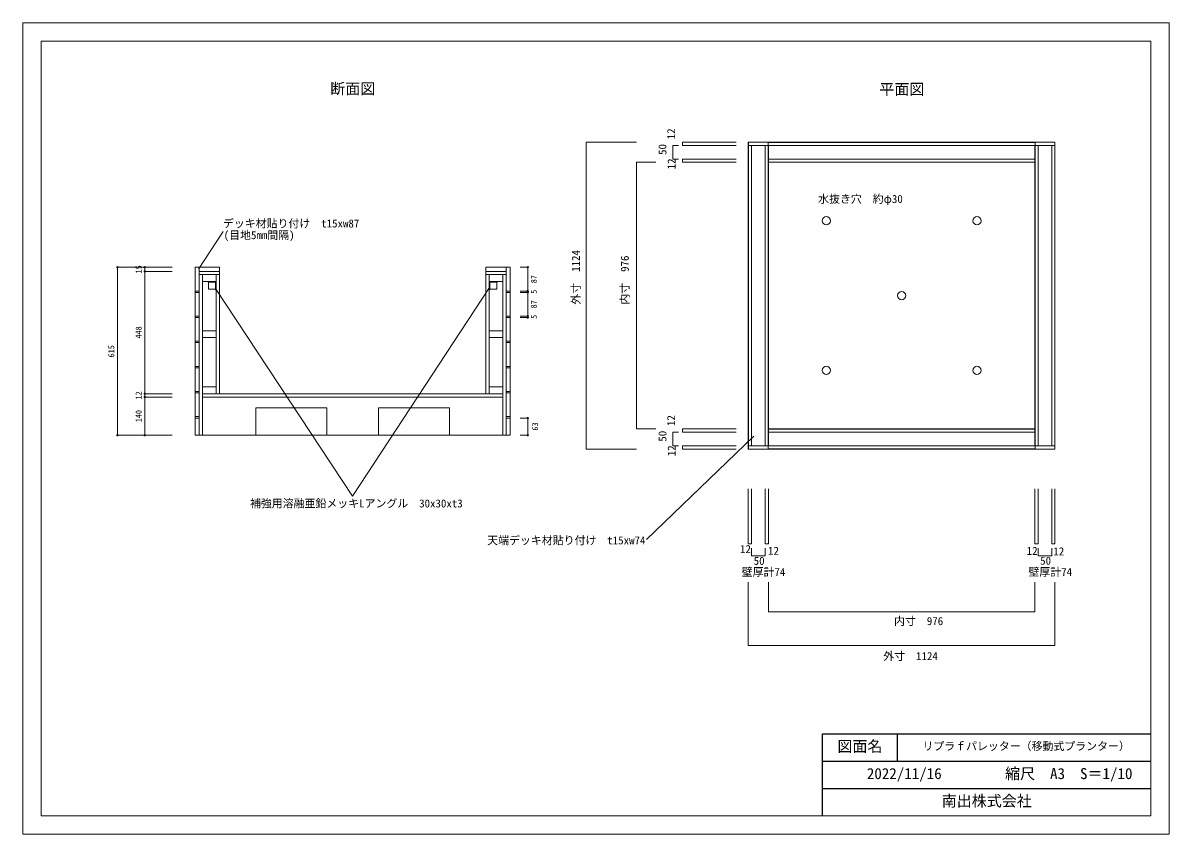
# Model space of a CAD drawing. Units: millimetres, scale not verified, with parts at other scales. Extents: x -2100 to 2100, y -1485 to 1485.
import ezdxf
from ezdxf.enums import TextEntityAlignment as Align

# ---------------------------------------------------------------- set-up
doc = ezdxf.new("R2010")
doc.units = ezdxf.units.MM
doc.header["$LTSCALE"] = 10
doc.header["$PDMODE"] = 32
doc.header["$PDSIZE"] = 5
doc.layers.add('0-0', color=7, linetype='Continuous', lineweight=18)
doc.layers.add('1-0', color=7, linetype='Continuous', lineweight=18)
doc.layers.add('0-1', color=7, linetype='Continuous')
doc.styles.add('ＭＳ ゴシック', font='')
doc.styles.get('ＭＳ ゴシック').set_extended_font_data('MS Gothic')

msp = doc.modelspace()

# ---------------------------------------------------------------- linework, layer by layer
at = {"layer": '0-0'}
for p, q in [((2033.33, -1418.33), (2033.33, 1418.33)), ((-2033.33, -1418.33), (2033.33, -1418.33))]:
    msp.add_line(p, q, dxfattribs=at)
msp.add_lwpolyline([(2100, 1485), (-2100, 1485), (-2100, -1485), (2100, -1485)], close=True, dxfattribs=at)
msp.add_lwpolyline([(2033.33, 1418.33), (-2033.33, 1418.33), (-2033.33, -1418.33)], dxfattribs=at)
at = {"layer": '0-1'}
for p, q in [((830.44, -1118.33), (2033.33, -1118.33)), ((830.44, -1418.33), (830.44, -1118.33)), ((1103.97, -1118.33), (1103.97, -1218.33)), ((830.44, -1218.33), (2033.33, -1218.33)), ((830.44, -1318.33), (2033.33, -1318.33))]:
    msp.add_line(p, q, dxfattribs=at)
at = {"layer": '1-0'}
for p, q in [((281.88, 1036.72), (281.88, 986.72)), ((302.89, 1036.72), (281.88, 1036.72)), ((513.84, 1048.72), (316.73, 1048.72)), ((316.73, 1036.72), (316.73, 1048.72)), ((513.84, 1036.72), (316.73, 1036.72)), ((557.93, 1048.72), (557.93, -75.28)), ((569.93, 1048.72), (557.93, 1048.72)), ((557.93, 1036.72), (1681.93, 1036.72)), ((569.93, 1048.72), (581.93, 1048.72)), ((569.93, 1048.72), (1669.93, 1048.72)), ((569.93, 1036.72), (569.93, -63.28)), ((619.93, 1036.72), (619.93, -63.28)), ((631.93, 1036.72), (631.93, -63.28)), ((1607.93, -63.28), (1607.93, 1036.72)), ((1619.93, -63.28), (1619.93, 1036.72)), ((1669.93, 1048.72), (1681.93, 1048.72)), ((1669.93, -63.28), (1669.93, 1036.72)), ((219.37, 974.72), (147.89, 974.72)), ((147.89, -1.28), (147.89, 974.72)), ((302.89, 986.72), (281.88, 986.72)), ((513.84, 986.72), (316.73, 986.72)), ((316.73, 974.72), (316.73, 986.72)), ((513.84, 974.72), (316.73, 974.72)), ((631.93, 986.72), (1607.93, 986.72)), ((631.93, 974.72), (1607.93, 974.72)), ((-1366.75, 721.37), (-1456.22, 583.1)), ((-1453.69, 563.34), (-1453.69, 575.34)), ((-1441.69, 563.34), (-1453.69, 563.34)), ((-1453.69, 563.34), (-1453.69, -24.66)), ((-1441.69, 563.34), (-1441.69, 127.34)), ((-1441.69, 563.34), (-1391.69, 563.34)), ((-1441.69, 563.34), (-1391.69, 563.34)), ((-1391.69, 563.34), (-1391.69, 127.34)), ((-1391.69, 563.34), (-1379.69, 563.34)), ((-1379.69, 563.34), (-1379.69, 575.34)), ((-1379.69, 563.34), (-1379.69, 127.34)), ((-403.69, 563.34), (-403.69, 575.34)), ((-403.69, 563.34), (-403.69, 127.34)), ((-391.69, 563.34), (-391.69, 127.34)), ((-391.69, 563.34), (-341.69, 563.34)), ((-391.69, 563.34), (-341.69, 563.34)), ((-341.69, 563.34), (-341.69, 127.34)), ((-329.69, 575.34), (-329.69, 563.34)), ((-329.69, 563.34), (-329.69, -24.66)), ((-1441.69, 538.34), (-1391.69, 538.34)), ((-1421.69, 538.34), (-1421.69, 535.34)), ((-1421.69, 535.34), (-1394.69, 535.34)), ((-1394.69, 535.34), (-1394.69, 508.34)), ((-1394.69, 508.34), (-1391.69, 508.34)), ((-1394.04, 513.04), (-891.69, -248.03)), ((-891.69, -248.03), (-390.85, 515.81)), ((-391.69, 538.34), (-341.69, 538.34)), ((-391.69, 508.34), (-388.69, 508.34)), ((-388.69, 535.34), (-388.69, 508.34)), ((-388.69, 535.34), (-361.69, 535.34)), ((-361.69, 538.34), (-361.69, 535.34)), ((-1441.69, 357.84), (-1391.69, 357.84)), ((-391.69, 357.84), (-341.69, 357.84)), ((-1441.69, 332.84), (-1391.69, 332.84)), ((-391.69, 332.84), (-341.69, 332.84)), ((-1441.69, 152.34), (-1391.69, 152.34)), ((-1441.69, 115.34), (-1441.69, 127.34)), ((-341.69, 127.34), (-1441.69, 127.34)), ((-1441.69, 127.34), (-1391.69, 127.34)), ((-391.69, 152.34), (-341.69, 152.34)), ((-391.69, 127.34), (-341.69, 127.34)), ((-341.69, 115.34), (-341.69, 127.34)), ((-1246.69, -24.66), (-1246.69, 75.34)), ((-1246.69, 75.34), (-986.69, 75.34)), ((-986.69, -24.66), (-986.69, 75.34)), ((-796.69, -24.66), (-796.69, 75.34)), ((-796.69, 75.34), (-536.69, 75.34)), ((-536.69, -24.66), (-536.69, 75.34)), ((-1441.69, -24.66), (-1453.69, -24.66)), ((-341.69, -24.66), (-329.69, -24.66)), ((219.37, -1.28), (147.89, -1.28)), ((184.79, -407.03), (578.91, -28.01)), ((281.88, -13.28), (281.88, -63.28)), ((302.89, -13.28), (281.88, -13.28)), ((513.84, -1.28), (316.73, -1.28)), ((513.84, -1.28), (316.73, -1.28)), ((316.73, -13.28), (316.73, -1.28)), ((513.84, -13.28), (316.73, -13.28)), ((513.84, -13.28), (316.73, -13.28)), ((631.93, -1.28), (1607.93, -1.28)), ((631.93, -13.28), (1607.93, -13.28)), ((147.89, -75.28), (-36.17, -75.28)), ((302.89, -63.28), (281.88, -63.28)), ((513.84, -63.28), (316.73, -63.28)), ((513.84, -63.28), (316.73, -63.28)), ((316.73, -75.28), (316.73, -63.28)), ((513.84, -75.28), (316.73, -75.28)), ((513.84, -75.28), (316.73, -75.28)), ((557.93, -63.28), (557.93, -51.28)), ((557.93, -63.28), (1681.93, -63.28)), ((569.93, -75.28), (557.93, -75.28)), ((569.93, -75.28), (581.93, -75.28)), ((569.93, -75.28), (1669.93, -75.28)), ((1681.93, -63.28), (1681.93, -51.28)), ((557.93, -422.79), (557.93, -220.64)), ((569.93, -220.64), (569.93, -422.79)), ((619.93, -220.64), (619.93, -422.79)), ((631.93, -220.64), (631.93, -422.79)), ((1607.93, -220.64), (1607.93, -422.79)), ((1607.93, -422.79), (1607.93, -220.64)), ((1619.93, -220.64), (1619.93, -422.79)), ((1619.93, -220.64), (1619.93, -422.79)), ((1669.93, -220.64), (1669.93, -422.79)), ((1681.93, -220.64), (1681.93, -422.79)), ((569.93, -422.79), (557.93, -422.79)), ((569.93, -437.74), (569.93, -466.52)), ((619.93, -422.79), (631.93, -422.79)), ((619.93, -437.74), (619.93, -466.52)), ((1619.93, -422.79), (1607.93, -422.79)), ((1619.93, -437.74), (1619.93, -466.52)), ((1681.93, -422.79), (1669.93, -422.79)), ((569.93, -466.52), (619.93, -466.52)), ((557.93, -563.09), (557.93, -793.99)), ((1607.93, -563.09), (1607.93, -671.77)), ((1681.93, -563.09), (1681.93, -793.99)), ((557.93, -793.99), (1681.93, -793.99))]:
    msp.add_line(p, q, dxfattribs=at)
at = {"layer": '1-0', "color": 33}
for p, q in [((558.93, 1048.72), (558.93, -75.28)), ((630.93, 1048.72), (630.93, -75.28)), ((630.93, 1047.72), (1608.93, 1047.72)), ((1608.93, -74.28), (1608.93, 1048.72)), ((1680.93, -75.28), (1680.93, 1048.72)), ((631.93, 975.72), (1608.93, 975.72)), ((-1379.69, 590.34), (-1468.69, 590.34)), ((-1468.69, 590.34), (-1468.69, -24.66)), ((-1453.69, 575.34), (-1453.69, 590.34)), ((-1379.69, 575.34), (-1379.69, 590.34)), ((-403.69, 590.34), (-314.69, 590.34)), ((-403.69, 575.34), (-403.69, 590.34)), ((-314.69, 590.34), (-314.69, -24.66)), ((-250.34, 590.34), (-278.21, 590.34)), ((-250.34, 590.34), (-250.34, 503.34)), ((-1379.69, 575.34), (-1453.69, 575.34)), ((-1468.69, 503.34), (-1453.69, 503.34)), ((-1468.69, 498.34), (-1453.69, 498.34)), ((-329.69, 503.34), (-314.69, 503.34)), ((-329.69, 498.34), (-314.69, 498.34)), ((-250.34, 503.34), (-278.21, 503.34)), ((-250.34, 498.34), (-278.21, 498.34)), ((-250.34, 503.34), (-250.34, 498.34)), ((-250.34, 498.34), (-250.34, 411.34)), ((-1468.69, 411.34), (-1453.69, 411.34)), ((-1468.69, 406.34), (-1453.69, 406.34)), ((-329.69, 411.34), (-314.69, 411.34)), ((-329.69, 406.34), (-314.69, 406.34)), ((-250.34, 411.34), (-278.21, 411.34)), ((-250.34, 406.34), (-278.21, 406.34)), ((-250.34, 411.34), (-250.34, 406.34)), ((-1468.69, 319.34), (-1453.69, 319.34)), ((-1468.69, 314.34), (-1453.69, 314.34)), ((-329.69, 319.34), (-314.69, 319.34)), ((-329.69, 314.34), (-314.69, 314.34)), ((-1468.69, 227.34), (-1453.69, 227.34)), ((-1468.69, 222.34), (-1453.69, 222.34)), ((-329.69, 227.34), (-314.69, 227.34)), ((-329.69, 222.34), (-314.69, 222.34)), ((-1468.69, 135.34), (-1453.69, 135.34)), ((-1468.69, 130.34), (-1453.69, 130.34)), ((-329.69, 135.34), (-314.69, 135.34)), ((-329.69, 130.34), (-314.69, 130.34)), ((-1468.69, 43.34), (-1453.69, 43.34)), ((-329.69, 43.34), (-314.69, 43.34)), ((-1468.69, 38.34), (-1453.69, 38.34)), ((-329.69, 38.34), (-314.69, 38.34)), ((-250.34, 38.34), (-278.21, 38.34)), ((-250.34, 38.34), (-250.34, -24.66)), ((-1468.69, -24.66), (-1453.69, -24.66)), ((-1468.69, -24.66), (-1453.69, -24.66)), ((-329.69, -24.66), (-314.69, -24.66)), ((-250.34, -24.66), (-278.21, -24.66)), ((630.93, -2.28), (1608.93, -2.28)), ((630.93, -74.28), (1608.93, -74.28))]:
    msp.add_line(p, q, dxfattribs=at)
at = {"layer": '1-0', "color": 4}
for p, q in [((-1753.69, 590.34), (-1753.69, -24.66)), ((-1753.69, 590.34), (-1653.69, 590.34)), ((-1653.69, 590.34), (-1653.69, 575.34)), ((-1653.69, 590.34), (-1553.69, 590.34)), ((-1653.69, 575.34), (-1553.69, 575.34)), ((-1653.69, 575.34), (-1653.69, 127.34)), ((-1653.69, 127.34), (-1553.69, 127.34)), ((-1653.69, 127.34), (-1653.69, 115.34)), ((-1653.69, 115.34), (-1553.69, 115.34)), ((-1653.69, 115.34), (-1653.69, -24.66)), ((-1753.69, -24.66), (-1653.69, -24.66)), ((-1653.69, -24.66), (-1553.69, -24.66))]:
    msp.add_line(p, q, dxfattribs=at)
at = {"layer": '1-0', "color": 3}
for p in [(-341.69, 115.34), (-1441.69, -24.66)]:
    msp.add_line(p, (-341.69, -24.66), dxfattribs=at)
at = {"layer": '1-0'}
for points in [[(147.89, 1048.72), (-36.17, 1048.72), (-36.17, -75.28)], [(1669.93, -75.28), (1681.93, -75.28), (1681.93, 1048.72)], [(-403.69, 563.34), (-391.69, 563.34), (-341.69, 563.34), (-329.69, 563.34)], [(1669.93, -437.74), (1669.93, -466.52), (1619.93, -466.52)], [(631.93, -563.09), (631.93, -671.77), (1607.93, -671.77)]]:
    msp.add_lwpolyline(points, dxfattribs=at)
at = {"layer": '1-0', "color": 33}
msp.add_lwpolyline([(-403.69, 575.34), (-329.69, 575.34), (-329.69, 590.34)], dxfattribs=at)
at = {"layer": '1-0'}
for points in [[(-1394.69, 535.34), (-1419.69, 535.34), (-1419.69, 510.34), (-1394.69, 510.34)], [(-388.69, 535.34), (-363.69, 535.34), (-363.69, 510.34), (-388.69, 510.34)]]:
    msp.add_lwpolyline(points, close=True, dxfattribs=at)
at = {"layer": '1-0', "color": 3}
msp.add_lwpolyline([(-1441.69, -24.66), (-1441.69, 115.34), (-341.69, 115.34)], dxfattribs=at)
at = {"layer": '1-0'}
for centre in [(843.93, 760.72), (1395.93, 760.72), (1119.93, 486.72), (843.93, 212.72), (1395.93, 212.72)]:
    msp.add_circle(centre, 15, dxfattribs=at)
at = {"layer": '1-0', "color": 4}
for p in [(-1753.69, 590.34), (-1653.69, 590.34), (-1653.69, 575.34), (-1653.69, 127.34), (-1653.69, 115.34), (-1753.69, -24.66), (-1653.69, -24.66)]:
    msp.add_point(p, dxfattribs=at)
at = {"layer": '1-0', "color": 33}
for p in [(-250.34, 590.34), (-250.34, 503.34), (-250.34, 498.34), (-250.34, 411.34), (-250.34, 406.34), (-250.34, 38.34), (-250.34, -24.66)]:
    msp.add_point(p, dxfattribs=at)

# ---------------------------------------------------------------- texts
at = {"layer": '0-0', "style": 'ＭＳ ゴシック'}
for s, height, p in [('リプラｆパレッター（移動式プランター）', 29.33, (1196.07, -1186.71)), ('縮尺\u3000A3\u3000S＝1/10', 40.32, (1498.86, -1295.83)), ('南出株式会社', 40.32, (1266.89, -1395.83))]:
    msp.add_text(s, height=height, dxfattribs=at).set_placement(p, align=Align.BOTTOM_LEFT)
at = {"layer": '0-1', "style": 'ＭＳ ゴシック'}
for s, p in [('図面名', (884.7, -1195.83)), ('2022/11/16', (992.5, -1295.73))]:
    msp.add_text(s, height=40.32, dxfattribs=at).set_placement(p, align=Align.BOTTOM_LEFT)
at = {"layer": '1-0', "style": 'ＭＳ ゴシック'}
for s, height, p in [('断面図', 40.32, (-973.7, 1212.14)), ('平面図', 40.32, (1038.25, 1210.1)), ('水抜き穴\u3000約φ30', 29.33, (813.91, 817.04)), ('デッキ材貼り付け\u3000t15xw87', 29.33, (-1367, 727.3)), ('(目地5mm間隔)', 29.33, (-1364.29, 684.6)), ('補強用溶融亜鉛メッキLアングル\u300030x30xt3', 29.33, (-1268.04, -297.85)), ('天端デッキ材貼り付け\u3000t15xw74', 29.33, (-398.64, -433)), ('12', 29.33, (527.75, -464.89)), ('12', 29.33, (630.41, -471.11)), ('12', 29.33, (1578.2, -471.53)), ('12', 29.33, (1675.97, -473.31)), ('50', 29.33, (577.97, -508)), ('50', 29.33, (1627.67, -507.55)), ('壁厚計74', 29.33, (533.97, -548.89)), ('壁厚計74', 29.33, (1584.71, -548.74)), ('内寸\u3000976', 29.33, (1092.25, -728.66)), ('外寸\u30001124', 29.33, (1052.84, -856.97))]:
    msp.add_text(s, height=height, dxfattribs=at).set_placement(p, align=Align.BOTTOM_LEFT)
for s, p in [('12', (298.62, 1059.05)), ('50', (266.88, 1001.72)), ('12', (300.34, 948.69)), ('外寸\u30001124', (-50.24, 453.46)), ('内寸\u3000976', (129.09, 453.43)), ('12', (298.62, 9.05)), ('50', (266.88, -48.28)), ('12', (300.68, -101.48))]:
    msp.add_text(s, height=29.33, rotation=90, dxfattribs=at).set_placement(p, align=Align.BOTTOM_LEFT)
at = {"layer": '1-0', "color": 4, "style": 'ＭＳ ゴシック'}
for s, p in [('15', (-1658.69, 567.84)), ('448', (-1658.49, 329.31)), ('615', (-1758.69, 260.34)), ('12', (-1658.69, 106.34)), ('140', (-1658.69, 22.84))]:
    msp.add_text(s, height=21.99, rotation=90, dxfattribs=at).set_placement(p, align=Align.BOTTOM_LEFT)
at = {"layer": '1-0', "color": 33, "style": 'ＭＳ ゴシック'}
for s, p in [('87', (-210.27, 531.84)), ('5', (-210.27, 493.34)), ('87', (-210.27, 439.84)), ('5', (-210.27, 401.34)), ('63', (-205.68, -7.56))]:
    msp.add_text(s, height=21.99, rotation=90, dxfattribs=at).set_placement(p, align=Align.BOTTOM_LEFT)

doc.saveas('drawing.dxf')
